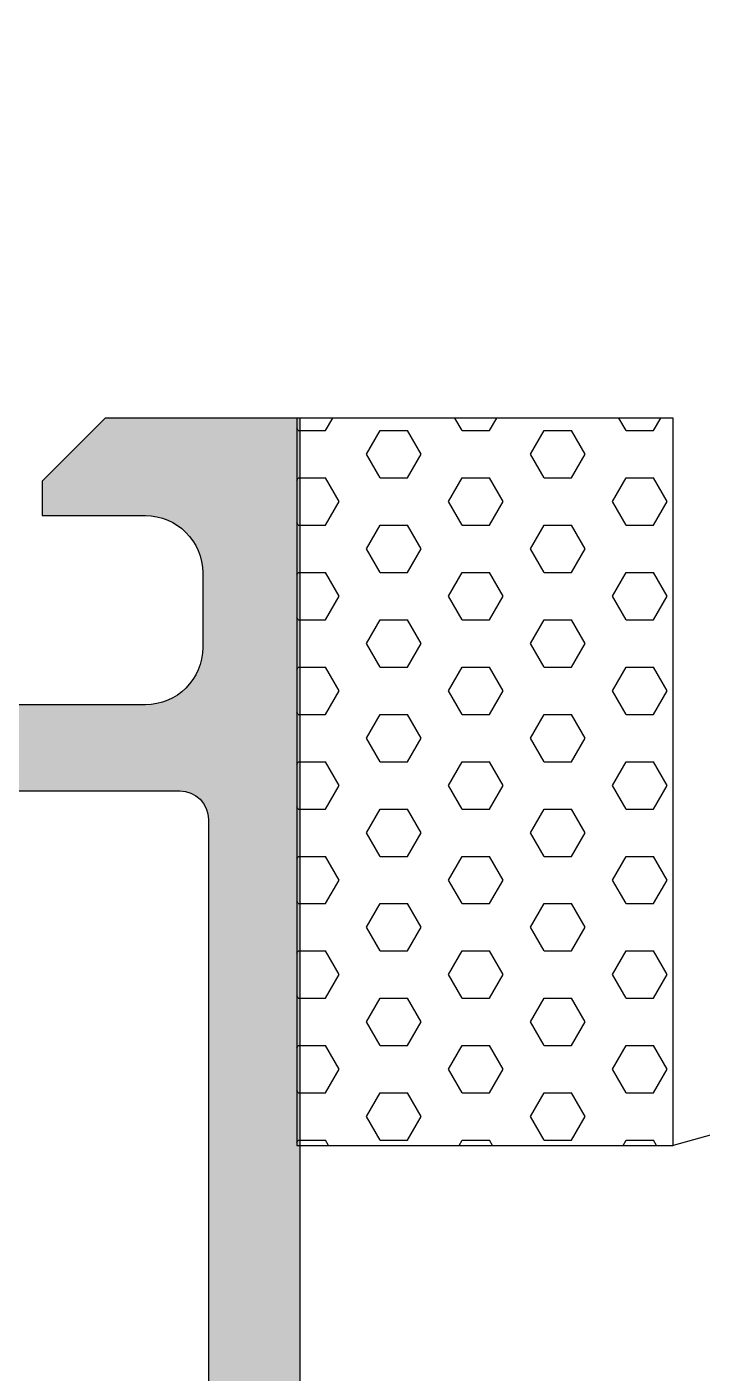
# Model space of a CAD drawing. Header units: millimetres. Extents: x 3633 to 4629, y 3430 to 3787.
# Drawn here: x 4160.2229 to 4160.2817, y 3500.373 to 3500.4903 of the extents above; entities that cross this region are included whole.
import ezdxf

# ---------------------------------------------------------------- set-up
doc = ezdxf.new("R2010")
doc.units = ezdxf.units.MM

# ---------------------------------------------------------------- blocks, each defined once
blk = doc.blocks.new('A$C19EF2607')
at = {"extrusion": (0, 0, -1)}
h = blk.add_hatch(color=0, dxfattribs=at)
edge = h.paths.add_edge_path(flags=16)
edge.add_ellipse((-20819.69449781723, 15687.45157701524), major_axis=(1.836613720864284e-06, 0.5000030407038273), ratio=1, start_angle=0.0003484362009904484, end_angle=89.99965156379983)
edge.add_line((-20820.19450085792, 15687.45158189255), (-20820.1946110536, 15657.45170889276))
edge.add_ellipse((-20819.69460801289, 15657.45171009684), major_axis=(1.83661372086431e-06, 0.5000030407038344), ratio=1, start_angle=90.00034843620018, end_angle=179.999651563799)
edge.add_line((-20819.69461289021, 15656.95170705615), (-20803.99461589031, 15656.95164938685))
edge.add_ellipse((-20803.9946170944, 15657.45165242755), major_axis=(1.836613720864284e-06, 0.5000030407038273), ratio=1, start_angle=180.0003484362001, end_angle=269.9996515637998)
edge.add_line((-20803.49461405371, 15657.45164755024), (-20803.49450385803, 15687.45152055004))
edge.add_ellipse((-20803.99450689873, 15687.45151934595), major_axis=(1.836613720864284e-06, 0.5000030407038273), ratio=1, start_angle=270.0003484362002, end_angle=359.9996515637998)
edge.add_line((-20803.99450202142, 15687.95152238664), (-20819.69449902132, 15687.95158005595))
edge = h.paths.add_edge_path()
edge.add_line((-20821.79448114552, 15694.45157276965), (-20818.39447914555, 15694.45156028075))
edge.add_line((-20818.39447914555, 15694.45156028075), (-20817.29448518599, 15693.35158124024))
edge.add_line((-20817.29448518599, 15693.35158124024), (-20817.29448738994, 15692.75157424024))
edge.add_line((-20817.29448738994, 15692.75157424024), (-20819.09449838992, 15692.75158085205))
edge.add_arc((-20819.09444476482, 15691.75152355333), 1.000057300159019, 90.00307231597631, 179.9965067657239)
edge.add_line((-20820.09450206312, 15691.75158452526), (-20820.09450683824, 15690.45159752527))
edge.add_arc((-20819.09450075683, 15690.45159993344), 1.000006081414401, 180.0001379770505, 269.9994411046501)
edge.add_line((-20819.09451051146, 15689.45159385207), (-20812.7944995115, 15689.45157071084))
edge.add_arc((-20812.29449758315, 15689.9765453124), 0.7249829381601344, 226.3956863581558, 313.6038927235447)
edge.add_line((-20811.7944995115, 15689.45156703764), (-20804.79449951155, 15689.4515413252))
edge.add_arc((-20804.79446436466, 15690.45150985128), 0.9999685266931955, 269.9979861680653, 360.0015929136354)
edge.add_line((-20803.79449583835, 15690.45153765199), (-20803.79449106323, 15691.75152465198))
edge.add_arc((-20804.79451080197, 15691.75150858658), 1.000019738870621, 0.0009204613446845068, 89.99865862035578)
edge.add_line((-20804.79448739002, 15692.75152832518), (-20807.29448739, 15692.75153750819))
edge.add_line((-20807.29448739001, 15692.75153750819), (-20807.2944855534, 15693.25153750819))
edge.add_arc((-20806.29445044988, 15693.2514987312), 1.000035104270083, 90.00180076146631, 179.9977783202341, ccw=False)
edge.add_line((-20806.2944818802, 15694.25153383498), (-20801.79447388023, 15694.25151730552))
edge.add_arc((-20801.52695276765, 15694.33035308496), 0.2788953671142079, 196.4197147265933, 271.1643301503998)
edge.add_line((-20801.52128561488, 15694.05151530205), (-20801.06769161488, 15694.0515136359))
edge.add_arc((-20801.06203001531, 15694.33038182584), 0.2789256550871345, 268.8369372499778, 343.5751772034802)
edge.add_line((-20800.79448688024, 15694.25151363237), (-20798.91447588025, 15694.2515067267))
edge.add_arc((-20798.91447675809, 15693.95150695083), 0.2999997758775271, -0.0002532634368890285, 89.99983234513661, ccw=False)
edge.add_line((-20798.61447698222, 15693.95150562474), (-20798.61448058186, 15692.97153162475))
edge.add_arc((-20798.91448035774, 15692.97153250259), 0.2999997758775292, -90.00025326343598, -0.0001676548624800489, ccw=False)
edge.add_line((-20798.91448168382, 15692.67153272671), (-20801.67447968381, 15692.67154286475))
edge.add_arc((-20801.67448021424, 15692.5515429544), 0.1199999103510102, 89.99974673656058, 179.9998323451378)
edge.add_line((-20801.79448012459, 15692.55154330554), (-20801.7946259189, 15688.25167030604))
edge.add_arc((-20801.29463832783, 15688.25165606073), 0.4999875912737642, 179.9983675669224, 270.000409368249)
edge.add_line((-20801.29463475551, 15687.75166846947), (-20800.59463075551, 15687.75166589821))
edge.add_line((-20800.59463075551, 15687.75166589821), (-20798.19010765622, 15689.13990206591))
edge.add_arc((-20798.1321981576, 15689.01605920733), 0.1367134362528362, -5.586929244910891, 115.06101000459029, ccw=False)
edge.add_arc((-20802.97237965963, 15689.48952706687), 4.999997181477146, -72.23920509232488, -5.586914236606503, ccw=False)
edge.add_arc((-20801.29464004995, 15684.25166825072), 0.5000005617766806, 107.7607679146104, 179.9997644745787)
edge.add_line((-20801.79464061172, 15684.25167030607), (-20801.79470966859, 15665.4515043062))
edge.add_arc((-20801.29471325708, 15665.4514986807), 0.4999964115421804, 179.9993553612585, 252.3472998138127)
edge.add_arc((-20802.97249336971, 15660.21365075228), 5.000004304909616, 5.854007430894512, 72.22791834611297, ccw=False)
edge.add_arc((-20798.13352664244, 15660.6902040249), 0.139038209934679, -114.0604807739241, 13.906987774722722, ccw=False)
edge.add_line((-20798.19021262414, 15660.56324606611), (-20800.59472552481, 15661.95149989838))
edge.add_line((-20800.59472552481, 15661.95149989839), (-20801.29472952481, 15661.95150246964))
edge.add_arc((-20801.29473677025, 15661.45151487842), 0.4999875912737615, 89.99916971345155, 180.0012115147779)
edge.add_line((-20801.79472436141, 15661.45150430622), (-20801.79461015572, 15657.15163130577))
edge.add_arc((-20801.67461024538, 15657.15163077534), 0.1199999103510102, 179.9997467365606, 269.9998323451366)
edge.add_line((-20801.67461059651, 15657.03163086499), (-20798.91461259653, 15657.03162072695))
edge.add_arc((-20798.91461347437, 15656.73162095108), 0.2999997758775292, -0.0002532634359795338, 89.99983234513661, ccw=False)
edge.add_line((-20798.61461369849, 15656.73161962499), (-20798.61461729814, 15655.751644625))
edge.add_arc((-20798.91461707402, 15655.75164550284), 0.2999997758775292, -90.00025326343598, -0.0001676548633895436, ccw=False)
edge.add_line((-20798.9146184001, 15655.45164572696), (-20800.79462940009, 15655.45165263263))
edge.add_arc((-20801.06217311455, 15655.37278640465), 0.2789256550871301, 16.42440187822024, 91.16264183172278)
edge.add_line((-20801.06783266544, 15655.65165463616), (-20801.52142666544, 15655.65165630231))
edge.add_arc((-20801.52709586666, 15655.37281856104), 0.2788953671142083, 88.83524893130078, 163.5798643551076)
edge.add_arc((-20801.74643032881, 15655.10613664563), 0.3488634876603086, 97.93924683347272, 176.4399144514139)
edge.add_line((-20802.09462058968, 15655.12779940776), (-20802.09463152172, 15652.15163940778))
edge.add_line((-20802.09463152172, 15652.15163940778), (-20801.29463652173, 15652.15163646923))
edge.add_line((-20801.29463652173, 15652.15163646924), (-20801.29464719493, 15651.15163646927))
edge.add_arc((-20801.79461686308, 15651.15160797418), 0.4999696689652423, -90.00288426642749, 0.0032654946563752674, ccw=False)
edge.add_line((-20801.79464203153, 15650.65163830585), (-20806.29464203172, 15650.65159383527))
edge.add_arc((-20806.29455032637, 15651.65168186677), 1.000088035704997, 180.0048329492093, 269.99474613249123, ccw=False)
edge.add_line((-20807.29463835851, 15651.65159750847), (-20807.29463652191, 15652.15159750847))
edge.add_line((-20807.29463652191, 15652.15159750847), (-20804.79463652193, 15652.15158832545))
edge.add_arc((-20804.79472088023, 15653.1516763576), 1.000088035704997, -89.99516705079064, -0.005253867508726696)
edge.add_line((-20803.79463284873, 15653.15158465224), (-20803.79462807338, 15654.45163365223))
edge.add_arc((-20804.79468707946, 15654.45157831979), 1.000059007604753, 0.003170128346198088, 89.9964089533544)
edge.add_line((-20804.79462440017, 15655.45163732543), (-20811.79462440013, 15655.45166303787))
edge.add_arc((-20812.29462632796, 15654.92682615604), 0.7248832184345232, 46.38817889939674, 133.6114001823038)
edge.add_line((-20812.79462440012, 15655.45166671107), (-20818.79505940008, 15655.4516887519))
edge.add_arc((-20818.79501610428, 15654.45163478218), 1.000053970658374, 90.00248053266344, 179.9966974799838)
edge.add_line((-20819.79507007328, 15654.45169242514), (-20819.79507484862, 15653.15164342515))
edge.add_arc((-20818.79498910901, 15653.15172549021), 1.000085742978908, 180.0047015787894, 269.9944191348425)
edge.add_line((-20818.79508652183, 15652.15163975198), (-20817.29462952184, 15652.15163424049))
edge.add_line((-20817.29462952184, 15652.15163424049), (-20817.29463172568, 15651.5516592405))
edge.add_line((-20817.29463172568, 15651.55165924049), (-20818.39461076611, 15650.45168728094))
edge.add_line((-20818.39461076611, 15650.45168728094), (-20821.79464276608, 15650.45169976995))
edge.add_line((-20821.79464276608, 15650.45169976995), (-20821.79448114552, 15694.45157276965))
h = blk.add_hatch(color=0, dxfattribs=at)
edge = h.paths.add_edge_path(flags=16)
edge.add_ellipse((-20819.69449781723, 15687.45157701524), major_axis=(1.836613720864284e-06, 0.5000030407038273), ratio=1, start_angle=0.0003484362009904484, end_angle=89.99965156379983)
edge.add_line((-20820.19450085792, 15687.45158189255), (-20820.1946110536, 15657.45170889276))
edge.add_ellipse((-20819.69460801289, 15657.45171009684), major_axis=(1.83661372086431e-06, 0.5000030407038344), ratio=1, start_angle=90.00034843620018, end_angle=179.999651563799)
edge.add_line((-20819.69461289021, 15656.95170705615), (-20803.99461589031, 15656.95164938685))
edge.add_ellipse((-20803.9946170944, 15657.45165242755), major_axis=(1.836613720864284e-06, 0.5000030407038273), ratio=1, start_angle=180.0003484362001, end_angle=269.9996515637998)
edge.add_line((-20803.49461405371, 15657.45164755024), (-20803.49450385803, 15687.45152055004))
edge.add_ellipse((-20803.99450689873, 15687.45151934595), major_axis=(1.836613720864284e-06, 0.5000030407038273), ratio=1, start_angle=270.0003484362002, end_angle=359.9996515637998)
edge.add_line((-20803.99450202142, 15687.95152238664), (-20819.69449902132, 15687.95158005595))
edge = h.paths.add_edge_path()
edge.add_line((-20821.79448114552, 15694.45157276965), (-20818.39447914555, 15694.45156028075))
edge.add_line((-20818.39447914555, 15694.45156028075), (-20817.29448518599, 15693.35158124024))
edge.add_line((-20817.29448518599, 15693.35158124024), (-20817.29448738994, 15692.75157424024))
edge.add_line((-20817.29448738994, 15692.75157424024), (-20819.09449838992, 15692.75158085205))
edge.add_arc((-20819.09444476482, 15691.75152355333), 1.000057300159019, 90.00307231597631, 179.9965067657239)
edge.add_line((-20820.09450206312, 15691.75158452526), (-20820.09450683824, 15690.45159752527))
edge.add_arc((-20819.09450075683, 15690.45159993344), 1.000006081414401, 180.0001379770505, 269.9994411046501)
edge.add_line((-20819.09451051146, 15689.45159385207), (-20812.7944995115, 15689.45157071084))
edge.add_arc((-20812.29449758315, 15689.9765453124), 0.7249829381601344, 226.3956863581558, 313.6038927235447)
edge.add_line((-20811.7944995115, 15689.45156703764), (-20804.79449951155, 15689.4515413252))
edge.add_arc((-20804.79446436466, 15690.45150985128), 0.9999685266931955, 269.9979861680653, 360.0015929136354)
edge.add_line((-20803.79449583835, 15690.45153765199), (-20803.79449106323, 15691.75152465198))
edge.add_arc((-20804.79451080197, 15691.75150858658), 1.000019738870621, 0.0009204613446845068, 89.99865862035578)
edge.add_line((-20804.79448739002, 15692.75152832518), (-20807.29448739, 15692.75153750819))
edge.add_line((-20807.29448739001, 15692.75153750819), (-20807.2944855534, 15693.25153750819))
edge.add_arc((-20806.29445044988, 15693.2514987312), 1.000035104270083, 90.00180076146631, 179.9977783202341, ccw=False)
edge.add_line((-20806.2944818802, 15694.25153383498), (-20801.79447388023, 15694.25151730552))
edge.add_arc((-20801.52695276765, 15694.33035308496), 0.2788953671142079, 196.4197147265933, 271.1643301503998)
edge.add_line((-20801.52128561488, 15694.05151530205), (-20801.06769161488, 15694.0515136359))
edge.add_arc((-20801.06203001531, 15694.33038182584), 0.2789256550871345, 268.8369372499778, 343.5751772034802)
edge.add_line((-20800.79448688024, 15694.25151363237), (-20798.91447588025, 15694.2515067267))
edge.add_arc((-20798.91447675809, 15693.95150695083), 0.2999997758775271, -0.0002532634368890285, 89.99983234513661, ccw=False)
edge.add_line((-20798.61447698222, 15693.95150562474), (-20798.61448058186, 15692.97153162475))
edge.add_arc((-20798.91448035774, 15692.97153250259), 0.2999997758775292, -90.00025326343598, -0.0001676548624800489, ccw=False)
edge.add_line((-20798.91448168382, 15692.67153272671), (-20801.67447968381, 15692.67154286475))
edge.add_arc((-20801.67448021424, 15692.5515429544), 0.1199999103510102, 89.99974673656058, 179.9998323451378)
edge.add_line((-20801.79448012459, 15692.55154330554), (-20801.7946259189, 15688.25167030604))
edge.add_arc((-20801.29463832783, 15688.25165606073), 0.4999875912737642, 179.9983675669224, 270.000409368249)
edge.add_line((-20801.29463475551, 15687.75166846947), (-20800.59463075551, 15687.75166589821))
edge.add_line((-20800.59463075551, 15687.75166589821), (-20798.19010765622, 15689.13990206591))
edge.add_arc((-20798.1321981576, 15689.01605920733), 0.1367134362528362, -5.586929244910891, 115.06101000459029, ccw=False)
edge.add_arc((-20802.97237965963, 15689.48952706687), 4.999997181477146, -72.23920509232488, -5.586914236606503, ccw=False)
edge.add_arc((-20801.29464004995, 15684.25166825072), 0.5000005617766806, 107.7607679146104, 179.9997644745787)
edge.add_line((-20801.79464061172, 15684.25167030607), (-20801.79470966859, 15665.4515043062))
edge.add_arc((-20801.29471325708, 15665.4514986807), 0.4999964115421804, 179.9993553612585, 252.3472998138127)
edge.add_arc((-20802.97249336971, 15660.21365075228), 5.000004304909616, 5.854007430894512, 72.22791834611297, ccw=False)
edge.add_arc((-20798.13352664244, 15660.6902040249), 0.139038209934679, -114.0604807739241, 13.906987774722722, ccw=False)
edge.add_line((-20798.19021262414, 15660.56324606611), (-20800.59472552481, 15661.95149989838))
edge.add_line((-20800.59472552481, 15661.95149989839), (-20801.29472952481, 15661.95150246964))
edge.add_arc((-20801.29473677025, 15661.45151487842), 0.4999875912737615, 89.99916971345155, 180.0012115147779)
edge.add_line((-20801.79472436141, 15661.45150430622), (-20801.79461015572, 15657.15163130577))
edge.add_arc((-20801.67461024538, 15657.15163077534), 0.1199999103510102, 179.9997467365606, 269.9998323451366)
edge.add_line((-20801.67461059651, 15657.03163086499), (-20798.91461259653, 15657.03162072695))
edge.add_arc((-20798.91461347437, 15656.73162095108), 0.2999997758775292, -0.0002532634359795338, 89.99983234513661, ccw=False)
edge.add_line((-20798.61461369849, 15656.73161962499), (-20798.61461729814, 15655.751644625))
edge.add_arc((-20798.91461707402, 15655.75164550284), 0.2999997758775292, -90.00025326343598, -0.0001676548633895436, ccw=False)
edge.add_line((-20798.9146184001, 15655.45164572696), (-20800.79462940009, 15655.45165263263))
edge.add_arc((-20801.06217311455, 15655.37278640465), 0.2789256550871301, 16.42440187822024, 91.16264183172278)
edge.add_line((-20801.06783266544, 15655.65165463616), (-20801.52142666544, 15655.65165630231))
edge.add_arc((-20801.52709586666, 15655.37281856104), 0.2788953671142083, 88.83524893130078, 163.5798643551076)
edge.add_arc((-20801.74643032881, 15655.10613664563), 0.3488634876603086, 97.93924683347272, 176.4399144514139)
edge.add_line((-20802.09462058968, 15655.12779940776), (-20802.09463152172, 15652.15163940778))
edge.add_line((-20802.09463152172, 15652.15163940778), (-20801.29463652173, 15652.15163646923))
edge.add_line((-20801.29463652173, 15652.15163646924), (-20801.29464719493, 15651.15163646927))
edge.add_arc((-20801.79461686308, 15651.15160797418), 0.4999696689652423, -90.00288426642749, 0.0032654946563752674, ccw=False)
edge.add_line((-20801.79464203153, 15650.65163830585), (-20806.29464203172, 15650.65159383527))
edge.add_arc((-20806.29455032637, 15651.65168186677), 1.000088035704997, 180.0048329492093, 269.99474613249123, ccw=False)
edge.add_line((-20807.29463835851, 15651.65159750847), (-20807.29463652191, 15652.15159750847))
edge.add_line((-20807.29463652191, 15652.15159750847), (-20804.79463652193, 15652.15158832545))
edge.add_arc((-20804.79472088023, 15653.1516763576), 1.000088035704997, -89.99516705079064, -0.005253867508726696)
edge.add_line((-20803.79463284873, 15653.15158465224), (-20803.79462807338, 15654.45163365223))
edge.add_arc((-20804.79468707946, 15654.45157831979), 1.000059007604753, 0.003170128346198088, 89.9964089533544)
edge.add_line((-20804.79462440017, 15655.45163732543), (-20811.79462440013, 15655.45166303787))
edge.add_arc((-20812.29462632796, 15654.92682615604), 0.7248832184345232, 46.38817889939674, 133.6114001823038)
edge.add_line((-20812.79462440012, 15655.45166671107), (-20818.79505940008, 15655.4516887519))
edge.add_arc((-20818.79501610428, 15654.45163478218), 1.000053970658374, 90.00248053266344, 179.9966974799838)
edge.add_line((-20819.79507007328, 15654.45169242514), (-20819.79507484862, 15653.15164342515))
edge.add_arc((-20818.79498910901, 15653.15172549021), 1.000085742978908, 180.0047015787894, 269.9944191348425)
edge.add_line((-20818.79508652183, 15652.15163975198), (-20817.29462952184, 15652.15163424049))
edge.add_line((-20817.29462952184, 15652.15163424049), (-20817.29463172568, 15651.5516592405))
edge.add_line((-20817.29463172568, 15651.55165924049), (-20818.39461076611, 15650.45168728094))
edge.add_line((-20818.39461076611, 15650.45168728094), (-20821.79464276608, 15650.45169976995))
edge.add_line((-20821.79464276608, 15650.45169976995), (-20821.79448114552, 15694.45157276965))
at = {"color": 0}
for p, q in [((20946.78673709778, 15714.74584439231), (20828.29284890933, 15681.76942248321)), ((20821.73399136151, 15694.45157254746), (20821.733991349, 15681.76942247362)), ((20828.29284890933, 15694.45157254746), (20821.73399136151, 15694.45157254746)), ((20822.23397075253, 15694.23311556972, -9.922398533923626e-05), (20822.36009694741, 15694.45157254742, -9.922398533923626e-05)), ((20824.61530009463, 15694.2331473231, -9.922398533923626e-05), (20824.48919223257, 15694.45157254742, -9.922398533923626e-05)), ((20825.09147075311, 15694.2331155695, -9.922398533923626e-05), (20825.21759694811, 15694.45157254742, -9.922398533923626e-05)), ((20827.47280009511, 15694.23314732346, -9.922398533923626e-05), (20827.34669223323, 15694.45157254747, -9.922398533923626e-05)), ((20827.9489707536, 15694.23311556919, -9.922398533923626e-05), (20828.0750969488, 15694.45157254743, -9.922398533923626e-05)), ((20828.29284890933, 15681.76942248321), (20828.29284890933, 15694.45157254746)), ((20821.75780009411, 15694.2331473228, -9.922398533923626e-05), (20821.73399136131, 15694.27438525766, -9.922398533923626e-05)), ((20821.75773292242, 15694.23320015805, -9.922398533923626e-05), (20822.23398292242, 15694.23320015805, -9.922398533923626e-05)), ((20822.94834575273, 15693.82067097115, -9.922398533923626e-05), (20823.18647075273, 15694.2331155697, -9.922398533923626e-05)), ((20823.18648292242, 15694.23320015805, -9.922398533923626e-05), (20823.66273292242, 15694.23320015805, -9.922398533923626e-05)), ((20823.90092509443, 15693.82070272452, -9.922398533923626e-05), (20823.66280009443, 15694.23314732307, -9.922398533923626e-05)), ((20824.61523292242, 15694.23320015805, -9.922398533923626e-05), (20825.09148292242, 15694.23320015805, -9.922398533923626e-05)), ((20825.80584575331, 15693.82067097087, -9.922398533923626e-05), (20826.04397075331, 15694.23311556942, -9.922398533923626e-05)), ((20826.04398292242, 15694.23320015805, -9.922398533923626e-05), (20826.52023292242, 15694.23320015805, -9.922398533923626e-05)), ((20826.75842509496, 15693.82070272481, -9.922398533923626e-05), (20826.52030009496, 15694.23314732337, -9.922398533923626e-05)), ((20827.47273292242, 15694.23320015805, -9.922398533923626e-05), (20827.94898292242, 15694.23320015805, -9.922398533923626e-05)), ((20823.18655009425, 15693.40825812582, -9.922398533923626e-05), (20822.94842509425, 15693.82070272437, -9.922398533923626e-05)), ((20823.66272075293, 15693.40822637252, -9.922398533923626e-05), (20823.90084575293, 15693.82067097108, -9.922398533923626e-05)), ((20826.0440500948, 15693.40825812616, -9.922398533923626e-05), (20825.8059250948, 15693.82070272471, -9.922398533923626e-05)), ((20826.52022075349, 15693.4082263722, -9.922398533923626e-05), (20826.75834575349, 15693.82067097075, -9.922398533923626e-05)), ((20821.73399136041, 15693.36712585983, -9.922398533923626e-05), (20821.75772075253, 15693.40822637262, -9.922398533923626e-05)), ((20821.75773292242, 15693.40831096075, -9.922398533923626e-05), (20822.23398292242, 15693.40831096075, -9.922398533923626e-05)), ((20822.47217509411, 15692.99581352714, -9.922398533923626e-05), (20822.23405009411, 15693.40825812569, -9.922398533923626e-05)), ((20823.18648292242, 15693.40831096075, -9.922398533923626e-05), (20823.66273292242, 15693.40831096075, -9.922398533923626e-05)), ((20824.37709575311, 15692.99578177384, -9.922398533923626e-05), (20824.61522075311, 15693.4082263724, -9.922398533923626e-05)), ((20824.61523292242, 15693.40831096075, -9.922398533923626e-05), (20825.09148292242, 15693.40831096075, -9.922398533923626e-05)), ((20825.32967509463, 15692.99581352744, -9.922398533923626e-05), (20825.09155009463, 15693.40825812599, -9.922398533923626e-05)), ((20826.04398292242, 15693.40831096075, -9.922398533923626e-05), (20826.52023292242, 15693.40831096075, -9.922398533923626e-05)), ((20827.2345957536, 15692.99578177353, -9.922398533923626e-05), (20827.4727207536, 15693.40822637208, -9.922398533923626e-05)), ((20827.47273292242, 15693.40831096075, -9.922398533923626e-05), (20827.94898292242, 15693.40831096075, -9.922398533923626e-05)), ((20828.18717509511, 15692.99581352781, -9.922398533923626e-05), (20827.94905009511, 15693.40825812636, -9.922398533923626e-05)), ((20822.23397075273, 15692.58333717549, -9.922398533923626e-05), (20822.47209575273, 15692.99578177405, -9.922398533923626e-05)), ((20824.61530009443, 15692.58336892886, -9.922398533923626e-05), (20824.37717509443, 15692.99581352741, -9.922398533923626e-05)), ((20825.09147075331, 15692.58333717521, -9.922398533923626e-05), (20825.32959575331, 15692.99578177377, -9.922398533923626e-05)), ((20827.47280009496, 15692.58336892916, -9.922398533923626e-05), (20827.23467509496, 15692.99581352771, -9.922398533923626e-05)), ((20827.94897075381, 15692.58333717484, -9.922398533923626e-05), (20828.1870957538, 15692.99578177339, -9.922398533923626e-05)), ((20821.75780009392, 15692.58336892854, -9.922398533923626e-05), (20821.73399135973, 15692.62460686583, -9.922398533923626e-05)), ((20821.75773292242, 15692.58342176344, -9.922398533923626e-05), (20822.23398292242, 15692.58342176344, -9.922398533923626e-05)), ((20822.94834575293, 15692.17089257687, -9.922398533923626e-05), (20823.18647075293, 15692.58333717542, -9.922398533923626e-05)), ((20823.18648292242, 15692.58342176344, -9.922398533923626e-05), (20823.66273292242, 15692.58342176344, -9.922398533923626e-05)), ((20823.90092509425, 15692.17092433016, -9.922398533923626e-05), (20823.66280009425, 15692.58336892871, -9.922398533923626e-05)), ((20824.61523292242, 15692.58342176344, -9.922398533923626e-05), (20825.09148292242, 15692.58342176344, -9.922398533923626e-05)), ((20825.80584575349, 15692.17089257654, -9.922398533923626e-05), (20826.04397075349, 15692.5833371751, -9.922398533923626e-05)), ((20826.04398292242, 15692.58342176344, -9.922398533923626e-05), (20826.52023292242, 15692.58342176344, -9.922398533923626e-05)), ((20826.7584250948, 15692.1709243305, -9.922398533923626e-05), (20826.5203000948, 15692.58336892905, -9.922398533923626e-05)), ((20827.47273292242, 15692.58342176344, -9.922398533923626e-05), (20827.94898292242, 15692.58342176344, -9.922398533923626e-05)), ((20823.18655009411, 15691.75847973148, -9.922398533923626e-05), (20822.94842509411, 15692.17092433003, -9.922398533923626e-05)), ((20823.66272075311, 15691.75844797819, -9.922398533923626e-05), (20823.90084575311, 15692.17089257674, -9.922398533923626e-05)), ((20826.04405009463, 15691.75847973178, -9.922398533923626e-05), (20825.80592509463, 15692.17092433033, -9.922398533923626e-05)), ((20826.5202207536, 15691.75844797787, -9.922398533923626e-05), (20826.7583457536, 15692.17089257642, -9.922398533923626e-05)), ((20821.73399135878, 15691.71734746243, -9.922398533923626e-05), (20821.75772075273, 15691.75844797839, -9.922398533923626e-05)), ((20821.75773292242, 15691.75853256613, -9.922398533923626e-05), (20822.23398292242, 15691.75853256613, -9.922398533923626e-05)), ((20822.47217509392, 15691.34603513288, -9.922398533923626e-05), (20822.23405009392, 15691.75847973143, -9.922398533923626e-05)), ((20823.18648292242, 15691.75853256613, -9.922398533923626e-05), (20823.66273292242, 15691.75853256613, -9.922398533923626e-05)), ((20824.37709575331, 15691.34600337956, -9.922398533923626e-05), (20824.61522075331, 15691.75844797811, -9.922398533923626e-05)), ((20824.61523292242, 15691.75853256613, -9.922398533923626e-05), (20825.09148292242, 15691.75853256613, -9.922398533923626e-05)), ((20825.32967509442, 15691.3460351332, -9.922398533923626e-05), (20825.09155009442, 15691.75847973175, -9.922398533923626e-05)), ((20826.04398292242, 15691.75853256613, -9.922398533923626e-05), (20826.52023292242, 15691.75853256613, -9.922398533923626e-05)), ((20827.23459575381, 15691.34600337918, -9.922398533923626e-05), (20827.47272075381, 15691.75844797774, -9.922398533923626e-05)), ((20827.47273292242, 15691.75853256613, -9.922398533923626e-05), (20827.94898292242, 15691.75853256613, -9.922398533923626e-05)), ((20828.18717509496, 15691.3460351335, -9.922398533923626e-05), (20827.94905009496, 15691.75847973205, -9.922398533923626e-05)), ((20822.23397075294, 15690.93355878121, -9.922398533923626e-05), (20822.47209575294, 15691.34600337976, -9.922398533923626e-05)), ((20824.61530009425, 15690.9335905345, -9.922398533923626e-05), (20824.37717509425, 15691.34603513305, -9.922398533923626e-05)), ((20825.09147075349, 15690.93355878089, -9.922398533923626e-05), (20825.32959575349, 15691.34600337944, -9.922398533923626e-05)), ((20827.4728000948, 15690.93359053484, -9.922398533923626e-05), (20827.2346750948, 15691.3460351334, -9.922398533923626e-05)), ((20827.94897075399, 15690.93355878056, -9.922398533923626e-05), (20828.18709575399, 15691.34600337911, -9.922398533923626e-05)), ((20821.75780009371, 15690.93359053421, -9.922398533923626e-05), (20821.73399135807, 15690.97482847399, -9.922398533923626e-05)), ((20821.75773292242, 15690.93364336877, -9.922398533923626e-05), (20822.23398292242, 15690.93364336877, -9.922398533923626e-05)), ((20822.94834575311, 15690.52111418253, -9.922398533923626e-05), (20823.18647075311, 15690.93355878108, -9.922398533923626e-05)), ((20823.18648292242, 15690.93364336877, -9.922398533923626e-05), (20823.66273292242, 15690.93364336877, -9.922398533923626e-05)), ((20823.90092509411, 15690.52114593582, -9.922398533923626e-05), (20823.66280009411, 15690.93359053437, -9.922398533923626e-05)), ((20824.61523292242, 15690.93364336877, -9.922398533923626e-05), (20825.09148292242, 15690.93364336877, -9.922398533923626e-05)), ((20825.8058457536, 15690.52111418221, -9.922398533923626e-05), (20826.0439707536, 15690.93355878077, -9.922398533923626e-05)), ((20826.04398292242, 15690.93364336877, -9.922398533923626e-05), (20826.52023292242, 15690.93364336877, -9.922398533923626e-05)), ((20826.75842509463, 15690.52114593612, -9.922398533923626e-05), (20826.52030009463, 15690.93359053467, -9.922398533923626e-05)), ((20827.47273292242, 15690.93364336877, -9.922398533923626e-05), (20827.94898292242, 15690.93364336877, -9.922398533923626e-05)), ((20823.18655009392, 15690.10870133722, -9.922398533923626e-05), (20822.94842509392, 15690.52114593578, -9.922398533923626e-05)), ((20823.66272075331, 15690.1086695839, -9.922398533923626e-05), (20823.90084575331, 15690.52111418245, -9.922398533923626e-05)), ((20826.04405009442, 15690.10870133754, -9.922398533923626e-05), (20825.80592509442, 15690.5211459361, -9.922398533923626e-05)), ((20826.52022075381, 15690.10866958353, -9.922398533923626e-05), (20826.75834575381, 15690.52111418208, -9.922398533923626e-05)), ((20821.73399135715, 15690.06756906497, -9.922398533923626e-05), (20821.75772075294, 15690.1086695841, -9.922398533923626e-05)), ((20821.75773292242, 15690.10875417147, -9.922398533923626e-05), (20822.23398292242, 15690.10875417147, -9.922398533923626e-05)), ((20822.47217509371, 15689.69625673855, -9.922398533923626e-05), (20822.23405009371, 15690.1087013371, -9.922398533923626e-05)), ((20823.18648292242, 15690.10875417147, -9.922398533923626e-05), (20823.66273292242, 15690.10875417147, -9.922398533923626e-05)), ((20824.37709575349, 15689.69622498523, -9.922398533923626e-05), (20824.61522075349, 15690.10866958378, -9.922398533923626e-05)), ((20824.61523292242, 15690.10875417147, -9.922398533923626e-05), (20825.09148292242, 15690.10875417147, -9.922398533923626e-05)), ((20825.32967509425, 15689.69625673884, -9.922398533923626e-05), (20825.09155009425, 15690.1087013374, -9.922398533923626e-05)), ((20826.04398292242, 15690.10875417147, -9.922398533923626e-05), (20826.52023292242, 15690.10875417147, -9.922398533923626e-05)), ((20827.23459575399, 15689.6962249849, -9.922398533923626e-05), (20827.47272075399, 15690.10866958346, -9.922398533923626e-05)), ((20827.47273292242, 15690.10875417147, -9.922398533923626e-05), (20827.94898292242, 15690.10875417147, -9.922398533923626e-05)), ((20828.1871750948, 15689.69625673919, -9.922398533923626e-05), (20827.9490500948, 15690.10870133774, -9.922398533923626e-05)), ((20822.23397075311, 15689.28378038687, -9.922398533923626e-05), (20822.47209575311, 15689.69622498542, -9.922398533923626e-05)), ((20824.6153000941, 15689.28381214016, -9.922398533923626e-05), (20824.37717509411, 15689.69625673872, -9.922398533923626e-05)), ((20825.0914707536, 15689.28378038656, -9.922398533923626e-05), (20825.3295957536, 15689.69622498511, -9.922398533923626e-05)), ((20827.47280009463, 15689.28381214046, -9.922398533923626e-05), (20827.23467509463, 15689.69625673902, -9.922398533923626e-05)), ((20827.94897075415, 15689.28378038623, -9.922398533923626e-05), (20828.18709575415, 15689.69622498478, -9.922398533923626e-05)), ((20821.75780009354, 15689.2838121399, -9.922398533923626e-05), (20821.73399135642, 15689.32505008224, -9.922398533923626e-05)), ((20821.75773292242, 15689.28386497416, -9.922398533923626e-05), (20822.23398292242, 15689.28386497416, -9.922398533923626e-05)), ((20822.94834575331, 15688.87133578824, -9.922398533923626e-05), (20823.18647075331, 15689.28378038679, -9.922398533923626e-05)), ((20823.18648292242, 15689.28386497416, -9.922398533923626e-05), (20823.66273292242, 15689.28386497416, -9.922398533923626e-05)), ((20823.90092509392, 15688.87136754157, -9.922398533923626e-05), (20823.66280009392, 15689.28381214012, -9.922398533923626e-05)), ((20824.61523292242, 15689.28386497416, -9.922398533923626e-05), (20825.09148292242, 15689.28386497416, -9.922398533923626e-05)), ((20825.80584575381, 15688.87133578787, -9.922398533923626e-05), (20826.04397075381, 15689.28378038642, -9.922398533923626e-05)), ((20826.04398292242, 15689.28386497416, -9.922398533923626e-05), (20826.52023292242, 15689.28386497416, -9.922398533923626e-05)), ((20826.75842509442, 15688.87136754189, -9.922398533923626e-05), (20826.52030009442, 15689.28381214044, -9.922398533923626e-05)), ((20827.47273292242, 15689.28386497416, -9.922398533923626e-05), (20827.94898292242, 15689.28386497416, -9.922398533923626e-05)), ((20823.18655009371, 15688.45892294289, -9.922398533923626e-05), (20822.94842509371, 15688.87136754144, -9.922398533923626e-05)), ((20823.66272075349, 15688.45889118957, -9.922398533923626e-05), (20823.90084575349, 15688.87133578812, -9.922398533923626e-05)), ((20826.04405009425, 15688.45892294319, -9.922398533923626e-05), (20825.80592509425, 15688.87136754174, -9.922398533923626e-05)), ((20826.52022075399, 15688.45889118925, -9.922398533923626e-05), (20826.75834575399, 15688.8713357878, -9.922398533923626e-05)), ((20821.73399135552, 15688.4177906675, -9.922398533923626e-05), (20821.75772075311, 15688.45889118976, -9.922398533923626e-05)), ((20821.75773292242, 15688.45897577686, -9.922398533923626e-05), (20822.23398292242, 15688.45897577686, -9.922398533923626e-05)), ((20822.47217509354, 15688.04647834424, -9.922398533923626e-05), (20822.23405009354, 15688.4589229428, -9.922398533923626e-05)), ((20823.18648292242, 15688.45897577686, -9.922398533923626e-05), (20823.66273292242, 15688.45897577686, -9.922398533923626e-05)), ((20824.3770957536, 15688.0464465909, -9.922398533923626e-05), (20824.6152207536, 15688.45889118945, -9.922398533923626e-05)), ((20824.61523292242, 15688.45897577686, -9.922398533923626e-05), (20825.09148292242, 15688.45897577686, -9.922398533923626e-05)), ((20825.3296750941, 15688.04647834451, -9.922398533923626e-05), (20825.0915500941, 15688.45892294306, -9.922398533923626e-05)), ((20826.04398292242, 15688.45897577686, -9.922398533923626e-05), (20826.52023292242, 15688.45897577686, -9.922398533923626e-05)), ((20827.23459575415, 15688.04644659057, -9.922398533923626e-05), (20827.47272075415, 15688.45889118913, -9.922398533923626e-05)), ((20827.47273292242, 15688.45897577686, -9.922398533923626e-05), (20827.94898292242, 15688.45897577686, -9.922398533923626e-05)), ((20828.18717509463, 15688.04647834481, -9.922398533923626e-05), (20827.94905009463, 15688.45892294336, -9.922398533923626e-05)), ((20822.23397075331, 15687.63400199258, -9.922398533923626e-05), (20822.47209575331, 15688.04644659114, -9.922398533923626e-05)), ((20824.61530009392, 15687.63403374591, -9.922398533923626e-05), (20824.37717509392, 15688.04647834446, -9.922398533923626e-05)), ((20825.09147075381, 15687.63400199221, -9.922398533923626e-05), (20825.32959575381, 15688.04644659076, -9.922398533923626e-05)), ((20827.47280009442, 15687.63403374623, -9.922398533923626e-05), (20827.23467509442, 15688.04647834478, -9.922398533923626e-05)), ((20827.94897075434, 15687.63400199197, -9.922398533923626e-05), (20828.18709575434, 15688.04644659052, -9.922398533923626e-05)), ((20821.75780009337, 15687.63403374562, -9.922398533923626e-05), (20821.73399135482, 15687.67527169044, -9.922398533923626e-05)), ((20821.75773292242, 15687.63408657955, -9.922398533923626e-05), (20822.23398292242, 15687.63408657955, -9.922398533923626e-05)), ((20822.94834575349, 15687.22155739391, -9.922398533923626e-05), (20823.18647075349, 15687.63400199246, -9.922398533923626e-05)), ((20823.18648292242, 15687.63408657955, -9.922398533923626e-05), (20823.66273292242, 15687.63408657955, -9.922398533923626e-05)), ((20823.90092509371, 15687.22158914723, -9.922398533923626e-05), (20823.66280009371, 15687.63403374579, -9.922398533923626e-05)), ((20824.61523292242, 15687.63408657955, -9.922398533923626e-05), (20825.09148292242, 15687.63408657955, -9.922398533923626e-05)), ((20825.80584575399, 15687.22155739359, -9.922398533923626e-05), (20826.04397075399, 15687.63400199214, -9.922398533923626e-05)), ((20826.04398292242, 15687.63408657955, -9.922398533923626e-05), (20826.52023292242, 15687.63408657955, -9.922398533923626e-05)), ((20826.75842509425, 15687.22158914753, -9.922398533923626e-05), (20826.52030009425, 15687.63403374608, -9.922398533923626e-05)), ((20827.47273292242, 15687.63408657955, -9.922398533923626e-05), (20827.94898292242, 15687.63408657955, -9.922398533923626e-05)), ((20823.18655009353, 15686.80914454859, -9.922398533923626e-05), (20822.94842509353, 15687.22158914714, -9.922398533923626e-05)), ((20823.6627207536, 15686.80911279524, -9.922398533923626e-05), (20823.9008457536, 15687.22155739379, -9.922398533923626e-05)), ((20826.0440500941, 15686.80914454885, -9.922398533923626e-05), (20825.8059250941, 15687.2215891474, -9.922398533923626e-05)), ((20826.52022075415, 15686.80911279492, -9.922398533923626e-05), (20826.75834575415, 15687.22155739347, -9.922398533923626e-05)), ((20821.73399135389, 15686.76801227004, -9.922398533923626e-05), (20821.75772075331, 15686.80911279548, -9.922398533923626e-05)), ((20821.75773292242, 15686.80919738224, -9.922398533923626e-05), (20822.23398292242, 15686.80919738224, -9.922398533923626e-05)), ((20822.47217509337, 15686.39669994996, -9.922398533923626e-05), (20822.23405009337, 15686.80914454851, -9.922398533923626e-05)), ((20823.18648292242, 15686.80919738224, -9.922398533923626e-05), (20823.66273292242, 15686.80919738224, -9.922398533923626e-05)), ((20824.37709575381, 15686.39666819655, -9.922398533923626e-05), (20824.61522075381, 15686.8091127951, -9.922398533923626e-05)), ((20824.61523292242, 15686.80919738224, -9.922398533923626e-05), (20825.09148292242, 15686.80919738224, -9.922398533923626e-05)), ((20825.32967509392, 15686.39669995025, -9.922398533923626e-05), (20825.09155009392, 15686.8091445488, -9.922398533923626e-05)), ((20826.04398292242, 15686.80919738224, -9.922398533923626e-05), (20826.52023292242, 15686.80919738224, -9.922398533923626e-05)), ((20827.23459575434, 15686.39666819631, -9.922398533923626e-05), (20827.47272075434, 15686.80911279486, -9.922398533923626e-05)), ((20827.47273292242, 15686.80919738224, -9.922398533923626e-05), (20827.94898292242, 15686.80919738224, -9.922398533923626e-05)), ((20828.18717509442, 15686.39669995057, -9.922398533923626e-05), (20827.94905009442, 15686.80914454912, -9.922398533923626e-05)), ((20822.23397075349, 15685.98422359825, -9.922398533923626e-05), (20822.47209575349, 15686.39666819681, -9.922398533923626e-05)), ((20824.6153000937, 15685.98425535158, -9.922398533923626e-05), (20824.3771750937, 15686.39669995013, -9.922398533923626e-05)), ((20825.09147075399, 15685.98422359793, -9.922398533923626e-05), (20825.32959575399, 15686.39666819648, -9.922398533923626e-05)), ((20827.47280009425, 15685.98425535187, -9.922398533923626e-05), (20827.23467509425, 15686.39669995042, -9.922398533923626e-05)), ((20827.94897075456, 15685.98422359768, -9.922398533923626e-05), (20828.18709575456, 15686.39666819624, -9.922398533923626e-05)), ((20821.75780009317, 15685.98425535129, -9.922398533923626e-05), (20821.73399135318, 15686.02549329862, -9.922398533923626e-05)), ((20821.75773292242, 15685.98430818494, -9.922398533923626e-05), (20822.23398292242, 15685.98430818494, -9.922398533923626e-05)), ((20822.9483457536, 15685.57177899958, -9.922398533923626e-05), (20823.1864707536, 15685.98422359813, -9.922398533923626e-05)), ((20823.18648292242, 15685.98430818494, -9.922398533923626e-05), (20823.66273292242, 15685.98430818494, -9.922398533923626e-05)), ((20823.90092509353, 15685.57181075293, -9.922398533923626e-05), (20823.66280009353, 15685.98425535148, -9.922398533923626e-05)), ((20824.61523292242, 15685.98430818494, -9.922398533923626e-05), (20825.09148292242, 15685.98430818494, -9.922398533923626e-05)), ((20825.80584575415, 15685.57177899926, -9.922398533923626e-05), (20826.04397075415, 15685.98422359781, -9.922398533923626e-05)), ((20826.04398292242, 15685.98430818494, -9.922398533923626e-05), (20826.52023292242, 15685.98430818494, -9.922398533923626e-05)), ((20826.7584250941, 15685.57181075319, -9.922398533923626e-05), (20826.5203000941, 15685.98425535174, -9.922398533923626e-05)), ((20827.47273292242, 15685.98430818494, -9.922398533923626e-05), (20827.94898292242, 15685.98430818494, -9.922398533923626e-05)), ((20823.18655009337, 15685.1593661543, -9.922398533923626e-05), (20822.94842509337, 15685.57181075285, -9.922398533923626e-05)), ((20823.66272075381, 15685.15933440089, -9.922398533923626e-05), (20823.90084575381, 15685.57177899945, -9.922398533923626e-05)), ((20826.04405009392, 15685.15936615459, -9.922398533923626e-05), (20825.80592509392, 15685.57181075314, -9.922398533923626e-05)), ((20826.52022075434, 15685.15933440065, -9.922398533923626e-05), (20826.75834575434, 15685.5717789992, -9.922398533923626e-05)), ((20821.73399135229, 15685.11823387264, -9.922398533923626e-05), (20821.75772075349, 15685.15933440115, -9.922398533923626e-05)), ((20821.75773292242, 15685.15941898763, -9.922398533923626e-05), (20822.23398292242, 15685.15941898763, -9.922398533923626e-05)), ((20822.47217509317, 15684.74692155563, -9.922398533923626e-05), (20822.23405009317, 15685.15936615418, -9.922398533923626e-05)), ((20823.18648292242, 15685.15941898763, -9.922398533923626e-05), (20823.66273292242, 15685.15941898763, -9.922398533923626e-05)), ((20824.37709575399, 15684.74688980227, -9.922398533923626e-05), (20824.61522075399, 15685.15933440083, -9.922398533923626e-05)), ((20824.61523292242, 15685.15941898763, -9.922398533923626e-05), (20825.09148292242, 15685.15941898763, -9.922398533923626e-05)), ((20825.3296750937, 15684.74692155592, -9.922398533923626e-05), (20825.0915500937, 15685.15936615447, -9.922398533923626e-05)), ((20826.04398292242, 15685.15941898763, -9.922398533923626e-05), (20826.52023292242, 15685.15941898763, -9.922398533923626e-05)), ((20827.23459575456, 15684.74688980203, -9.922398533923626e-05), (20827.47272075456, 15685.15933440058, -9.922398533923626e-05)), ((20827.47273292242, 15685.15941898763, -9.922398533923626e-05), (20827.94898292242, 15685.15941898763, -9.922398533923626e-05)), ((20828.18717509425, 15684.74692155621, -9.922398533923626e-05), (20827.94905009425, 15685.15936615476, -9.922398533923626e-05)), ((20822.2339707536, 15684.33444520392, -9.922398533923626e-05), (20822.4720957536, 15684.74688980248, -9.922398533923626e-05)), ((20824.61530009353, 15684.33447695727, -9.922398533923626e-05), (20824.37717509353, 15684.74692155582, -9.922398533923626e-05)), ((20825.09147075415, 15684.3344452036, -9.922398533923626e-05), (20825.32959575415, 15684.74688980215, -9.922398533923626e-05)), ((20827.4728000941, 15684.33447695753, -9.922398533923626e-05), (20827.2346750941, 15684.74692155608, -9.922398533923626e-05)), ((20827.94897075471, 15684.33444520336, -9.922398533923626e-05), (20828.18709575471, 15684.74688980191, -9.922398533923626e-05)), ((20821.757800093, 15684.33447695699, -9.922398533923626e-05), (20821.73399135153, 15684.37571490687, -9.922398533923626e-05)), ((20821.75773292242, 15684.33452979033, -9.922398533923626e-05), (20822.23398292242, 15684.33452979033, -9.922398533923626e-05)), ((20822.94834575381, 15683.92200060524, -9.922398533923626e-05), (20823.18647075381, 15684.33444520379, -9.922398533923626e-05)), ((20823.18648292242, 15684.33452979033, -9.922398533923626e-05), (20823.66273292242, 15684.33452979033, -9.922398533923626e-05)), ((20823.90092509337, 15683.92203235864, -9.922398533923626e-05), (20823.66280009337, 15684.3344769572, -9.922398533923626e-05)), ((20824.61523292242, 15684.33452979033, -9.922398533923626e-05), (20825.09148292242, 15684.33452979033, -9.922398533923626e-05)), ((20825.80584575434, 15683.92200060499, -9.922398533923626e-05), (20826.04397075434, 15684.33444520355, -9.922398533923626e-05)), ((20826.04398292242, 15684.33452979033, -9.922398533923626e-05), (20826.52023292242, 15684.33452979033, -9.922398533923626e-05)), ((20826.75842509392, 15683.92203235893, -9.922398533923626e-05), (20826.52030009392, 15684.33447695749, -9.922398533923626e-05)), ((20827.47273292242, 15684.33452979033, -9.922398533923626e-05), (20827.94898292242, 15684.33452979033, -9.922398533923626e-05)), ((20823.18655009317, 15683.50958775997, -9.922398533923626e-05), (20822.94842509317, 15683.92203235853, -9.922398533923626e-05)), ((20823.66272075399, 15683.50955600661, -9.922398533923626e-05), (20823.90084575399, 15683.92200060517, -9.922398533923626e-05)), ((20826.0440500937, 15683.50958776026, -9.922398533923626e-05), (20825.8059250937, 15683.92203235881, -9.922398533923626e-05)), ((20826.52022075456, 15683.50955600637, -9.922398533923626e-05), (20826.75834575456, 15683.92200060492, -9.922398533923626e-05)), ((20821.73399135063, 15683.46845547523, -9.922398533923626e-05), (20821.75772075361, 15683.50955600682, -9.922398533923626e-05)), ((20821.75773292242, 15683.50964059302, -9.922398533923626e-05), (20822.23398292242, 15683.50964059302, -9.922398533923626e-05)), ((20822.472175093, 15683.09714316133, -9.922398533923626e-05), (20822.234050093, 15683.50958775988, -9.922398533923626e-05)), ((20823.18648292242, 15683.50964059302, -9.922398533923626e-05), (20823.66273292242, 15683.50964059302, -9.922398533923626e-05)), ((20824.37709575415, 15683.09711140794, -9.922398533923626e-05), (20824.61522075415, 15683.50955600649, -9.922398533923626e-05)), ((20824.61523292242, 15683.50964059302, -9.922398533923626e-05), (20825.09148292242, 15683.50964059302, -9.922398533923626e-05)), ((20825.32967509353, 15683.09714316161, -9.922398533923626e-05), (20825.09155009353, 15683.50958776017, -9.922398533923626e-05)), ((20826.04398292242, 15683.50964059302, -9.922398533923626e-05), (20826.52023292242, 15683.50964059302, -9.922398533923626e-05)), ((20827.23459575471, 15683.0971114077, -9.922398533923626e-05), (20827.47272075471, 15683.50955600626, -9.922398533923626e-05)), ((20827.47273292242, 15683.50964059302, -9.922398533923626e-05), (20827.94898292242, 15683.50964059302, -9.922398533923626e-05)), ((20828.1871750941, 15683.09714316187, -9.922398533923626e-05), (20827.9490500941, 15683.50958776043, -9.922398533923626e-05)), ((20822.23397075381, 15682.68466680958, -9.922398533923626e-05), (20822.47209575381, 15683.09711140813, -9.922398533923626e-05)), ((20824.61530009337, 15682.68469856299, -9.922398533923626e-05), (20824.37717509337, 15683.09714316154, -9.922398533923626e-05)), ((20825.09147075435, 15682.68466680934, -9.922398533923626e-05), (20825.32959575435, 15683.09711140789, -9.922398533923626e-05)), ((20827.47280009392, 15682.68469856328, -9.922398533923626e-05), (20827.23467509392, 15683.09714316183, -9.922398533923626e-05)), ((20827.94897075485, 15682.68466680895, -9.922398533923626e-05), (20828.18709575485, 15683.0971114075, -9.922398533923626e-05)), ((20821.7578000928, 15682.68469856265, -9.922398533923626e-05), (20821.73399134989, 15682.72593651504, -9.922398533923626e-05)), ((20821.75773292242, 15682.68475139572, -9.922398533923626e-05), (20822.23398292242, 15682.68475139572, -9.922398533923626e-05)), ((20822.94834575399, 15682.27222221096, -9.922398533923626e-05), (20823.18647075399, 15682.68466680951, -9.922398533923626e-05)), ((20823.18648292242, 15682.68475139572, -9.922398533923626e-05), (20823.66273292242, 15682.68475139572, -9.922398533923626e-05)), ((20823.90092509317, 15682.27225396431, -9.922398533923626e-05), (20823.66280009317, 15682.68469856287, -9.922398533923626e-05)), ((20824.61523292242, 15682.68475139572, -9.922398533923626e-05), (20825.09148292242, 15682.68475139572, -9.922398533923626e-05)), ((20825.80584575456, 15682.27222221071, -9.922398533923626e-05), (20826.04397075456, 15682.68466680926, -9.922398533923626e-05)), ((20826.04398292242, 15682.68475139572, -9.922398533923626e-05), (20826.52023292242, 15682.68475139572, -9.922398533923626e-05)), ((20826.7584250937, 15682.2722539646, -9.922398533923626e-05), (20826.5203000937, 15682.68469856315, -9.922398533923626e-05)), ((20827.47273292242, 15682.68475139572, -9.922398533923626e-05), (20827.94898292242, 15682.68475139572, -9.922398533923626e-05)), ((20823.186550093, 15681.85980936567, -9.922398533923626e-05), (20822.948425093, 15682.27225396423, -9.922398533923626e-05)), ((20823.66272075415, 15681.85977761228, -9.922398533923626e-05), (20823.90084575415, 15682.27222221084, -9.922398533923626e-05)), ((20826.04405009353, 15681.85980936595, -9.922398533923626e-05), (20825.80592509353, 15682.27225396451, -9.922398533923626e-05)), ((20826.52022075472, 15681.85977761205, -9.922398533923626e-05), (20826.75834575472, 15682.2722222106, -9.922398533923626e-05)), ((20821.733991349, 15681.81867707771, -9.922398533923626e-05), (20821.75772075381, 15681.85977761247, -9.922398533923626e-05)), ((20821.733991349, 15681.76942247362), (20828.29284890933, 15681.76942248321)), ((20821.75773292242, 15681.85986219841, -9.922398533923626e-05), (20822.23398292242, 15681.85986219841, -9.922398533923626e-05)), ((20822.28623498871, 15681.76942247443, -9.922398533923626e-05), (20822.2340500928, 15681.85980936555, -9.922398533923626e-05)), ((20823.18648292242, 15681.85986219841, -9.922398533923626e-05), (20823.66273292242, 15681.85986219841, -9.922398533923626e-05)), ((20824.56305419313, 15681.76942247775, -9.922398533923626e-05), (20824.61522075435, 15681.85977761223, -9.922398533923626e-05)), ((20824.61523292242, 15681.85986219841, -9.922398533923626e-05), (20825.09148292242, 15681.85986219841, -9.922398533923626e-05)), ((20825.14373498705, 15681.76942247862, -9.922398533923626e-05), (20825.09155009337, 15681.85980936588, -9.922398533923626e-05)), ((20826.04398292242, 15681.85986219841, -9.922398533923626e-05), (20826.52023292242, 15681.85986219841, -9.922398533923626e-05)), ((20827.42055419632, 15681.769422482, -9.922398533923626e-05), (20827.47272075485, 15681.85977761184, -9.922398533923626e-05)), ((20827.47273292242, 15681.85986219841, -9.922398533923626e-05), (20827.94898292242, 15681.85986219841, -9.922398533923626e-05)), ((20828.00123498532, 15681.76942248287, -9.922398533923626e-05), (20827.94905009392, 15681.85980936617, -9.922398533923626e-05))]:
    blk.add_line(p, q, dxfattribs=at)
at = {"color": 0, "extrusion": (0, 0, -1)}
blk.add_lwpolyline([(-20821.79464276608, 15650.45169976995), (-20821.79448114552, 15694.45157276965), (-20821.79448114552, 15694.45157276965), (-20818.39447914555, 15694.45156028075), (-20817.29448518599, 15693.35158124024), (-20817.29448738994, 15692.75157424024), (-20819.09449838992, 15692.75158085205), (-20819.09449838992, 15692.75158085205, 0.41418), (-20820.09450206312, 15691.75158452526), (-20820.09450683824, 15690.45159752527), (-20820.09450683824, 15690.45159752527, 0.41421), (-20819.09451051146, 15689.45159385207), (-20812.7944995115, 15689.45157071084)], format="xyb", dxfattribs=at)
blk.add_lwpolyline([(-20821.79464276608, 15650.45169976995), (-20821.79448114552, 15694.45157276965), (-20821.79448114552, 15694.45157276965), (-20818.39447914555, 15694.45156028075), (-20817.29448518599, 15693.35158124024), (-20817.29448738994, 15692.75157424024), (-20819.09449838992, 15692.75158085205), (-20819.09449838992, 15692.75158085205, 0.41418), (-20820.09450206312, 15691.75158452526), (-20820.09450683824, 15690.45159752527), (-20820.09450683824, 15690.45159752527, 0.41421), (-20819.09451051146, 15689.45159385207), (-20812.7944995115, 15689.45157071084)], format="xyb", dxfattribs=at)
at = {"color": 0}
blk.add_lwpolyline([(20819.69449902132, 15687.95158005595, -0.41421), (20820.19450085792, 15687.45158189255), (20820.1946110536, 15657.45170889275), (20820.1946110536, 15657.45170889275, -0.41421), (20819.69461289021, 15656.95170705615), (20803.99461589031, 15656.95164938685), (20803.99461589031, 15656.95164938685, -0.41421), (20803.49461405371, 15657.45164755024), (20803.49450385803, 15687.45152055004), (20803.49450385803, 15687.45152055004, -0.41421), (20803.99450202142, 15687.95152238664), (20819.69449902132, 15687.95158005595)], format="xyb", close=True, dxfattribs=at)
blk.add_lwpolyline([(20819.69449902132, 15687.95158005595, -0.41421), (20820.19450085792, 15687.45158189255), (20820.1946110536, 15657.45170889275), (20820.1946110536, 15657.45170889275, -0.41421), (20819.69461289021, 15656.95170705615), (20803.99461589031, 15656.95164938685), (20803.99461589031, 15656.95164938685, -0.41421), (20803.49461405371, 15657.45164755024), (20803.49450385803, 15687.45152055004), (20803.49450385803, 15687.45152055004, -0.41421), (20803.99450202142, 15687.95152238664), (20819.69449902132, 15687.95158005595)], format="xyb", close=True, dxfattribs=at)

msp = doc.modelspace()

# ---------------------------------------------------------------- block references
at = {"color": 0, "xscale": 0.005, "yscale": 0.005, "zscale": 0.005}
msp.add_blockref('A$C19EF2607', (4056.137743174857, 3421.98396506303), dxfattribs=at)

doc.saveas('drawing.dxf')
